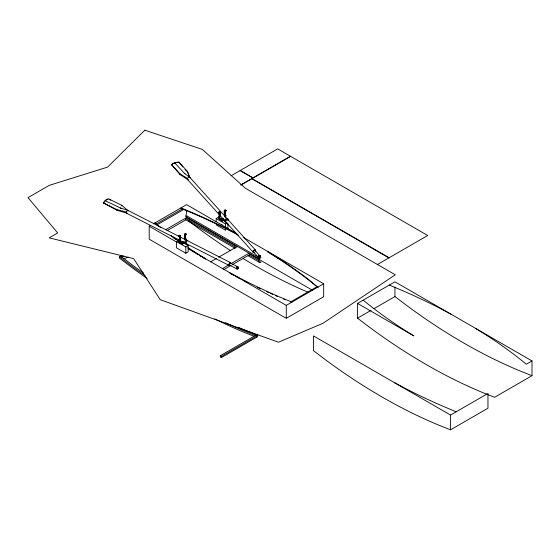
<?xml version="1.0" encoding="UTF-8"?>
<svg xmlns="http://www.w3.org/2000/svg" width="560" height="560" viewBox="0 0 560 560"><rect width="100%" height="100%" fill="white"/><g stroke="black" fill="none" stroke-linecap="round" stroke-linejoin="round"><path stroke-width="0.84" d="M259.469 257.355L259.826 256.97A1.127 0.728 6.2 0 0 259.931 256.018L255.171 250.453M237.692 268.086L237.909 268.422A1.127 1.015 85 0 1 236.607 268.716L236.649 267.491L237.601 266.812M237.699 267.463A1.127 0.497 15.3 0 1 238.119 268.142L237.874 268.401L238.105 268.002A1.127 1.001 -25 0 0 237.713 266.868M188.475 179.732A1.575 0.973 -42.1 0 1 187.46 179.417L179.977 174.503L171.5 164.605A10.57 6.748 5.6 0 1 178.871 162.078L187.418 171.353L190.022 177.688M171.465 164.885A10.57 6.93 6.8 0 1 174.041 163.296L174.692 162.806L184.863 173.796M182.812 166.845L178.871 162.078M179.977 174.503L180.047 173.88L171.5 164.605M187.418 171.353L189.357 177.037M126.987 213.08A1.575 0.602 -63 0 1 126.35 213.01L116.886 210.245L103.614 203.007A10.57 6.664 6.2 0 1 108.493 198.758L121.835 205.373L128.093 210.672M116.886 210.245L116.963 209.615L103.614 203.007M121.758 206.003L121.835 205.373M259.63 257.173L259.553 257.229A1.127 0.679 84 0 1 258.664 257.236C257.138 257.068 258.965 254.723 259.854 255.64A1.127 0.882 -34.5 0 1 259.805 256.886L259.749 257.117A1.127 0.378 31.7 0 0 259.763 256.48L259.931 256.018M184.107 242.2A2.982 2.107 -43.1 0 1 182.63 243.019A2.982 2.107 -43.1 0 1 180.033 241.003A14.273 10.066 -43.1 0 0 180.6 236.215A0.826 0.588 -43.1 0 0 179.816 235.865A0.826 0.588 -43.1 0 0 179.158 236.803L178.619 236.236L179.354 236.005A13.454 9.492 -43.1 0 1 178.801 240.744A3.451 2.436 -43.1 0 0 179.9 243.068M179.158 236.803L179.893 236.579A13.454 9.492 -43.1 0 1 179.333 241.318A3.451 2.436 -43.1 0 0 182.616 243.509L182.833 243.068M223.587 218.827A2.982 2.107 -43.1 0 1 222.453 219.38A2.982 2.107 -43.1 0 1 219.856 217.357A14.273 10.066 -43.1 0 0 220.423 212.569A0.826 0.588 -43.1 0 0 219.639 212.219A0.826 0.588 -43.1 0 0 218.981 213.164L218.449 212.59L219.177 212.366A13.454 9.492 -43.1 0 1 218.624 217.098A3.451 2.436 -43.1 0 0 220.528 219.576M218.981 213.164L219.716 212.933A13.454 9.492 -43.1 0 1 219.156 217.672A3.451 2.436 -43.1 0 0 222.446 219.863A3.451 2.436 -43.1 0 0 223.825 219.296M259.875 256.249A1.127 0.574 20.3 0 1 259.812 257.019L259.553 257.229A1.127 0.798 -79.5 0 1 258.433 257.25M259.763 256.48L259.784 256.928A1.127 0.833 -12 0 0 259.924 255.808M236.607 268.716L236.908 268.555A1.127 0.756 48.9 0 0 237.972 268.387L238.007 268.352A1.127 0.546 40.2 0 1 237.398 268.534M225.162 210.245L226.233 210.917A0.826 0.588 -43.1 0 0 225.603 210.371A0.826 0.588 -43.1 0 0 224.791 211.218A14.273 10.066 -43.1 0 0 225.169 215.712A2.982 2.107 -43.1 0 1 224.959 217.175M231.084 175.77L277.669 148.876L427.707 235.501L377.279 264.614M323.673 296.723L286.265 318.318L149.205 239.19L149.205 226.233L150.612 225.421M153.426 223.797L186.613 204.638L236.117 233.219M155.827 224.217L182.336 208.908M157.108 224.833L184.044 209.279M240.87 184.877L252.847 177.968L240.065 170.59M290.451 156.254L253.043 177.856L240.261 170.478M240.947 185.059L251.867 178.752L388.927 257.887M290.647 156.366L252.063 178.64L389.123 257.775M165.662 229.684L186.613 217.588L237.349 246.883M147.14 278.46A572.481 330.526 60 0 1 130.788 266.721L119.49 258.146L119.49 256.795L120.666 256.116L131.957 264.684A572.481 330.526 60 0 0 143.325 272.93M167.16 230.622L185.864 219.828M176.435 241.507L178.78 240.156L188.153 245.567L188.153 251.881L185.815 253.239L176.435 247.821L176.435 241.507L185.815 246.918L188.153 245.567M216.188 221.711L216.188 218.554L218.533 217.203M216.188 218.554L225.568 223.972L227.325 222.957M210.49 261.933L216.454 258.489M218.694 257.194L237.349 246.428M222.208 268.702L228.921 264.824M231.161 263.536L249.067 253.197M223.699 269.647L231.161 265.335M232.652 264.474L250.243 254.324M185.444 215.11L259.833 258.055L261.002 257.383M248.094 255.787L259.833 262.57L261.002 261.891M290.542 301.994L317.051 286.692M188.153 248.724L286.265 305.368L323.673 283.766L323.673 296.268M220.311 355.705L255.381 335.461L256.55 336.133L221.487 356.384L220.311 355.705L220.311 357.056L221.487 357.525L257.726 336.602L257.726 335.244L246.428 330.778A573.258 330.974 60 0 1 238.105 327.236M225.526 322.742A573.258 330.974 60 0 0 245.259 331.457L256.55 335.923L257.726 335.244M357.532 303.408L394.94 281.806L532 360.941L532 375.697L494.592 397.292L483.294 392.826A573.258 330.974 60 0 1 426.062 364.455L414.554 357.63A572.481 330.526 60 0 1 368.823 326.739L357.532 318.164L357.532 303.408L413.784 335.888L403.522 329.434A571.473 329.938 0 0 1 372.68 307.699L363.16 300.153M357.532 318.164L370.993 310.387M373.989 308.658L394.94 296.562L394.94 287.014M532 360.941L526.365 364.196L516.852 356.643A571.473 329.938 0 0 0 486.01 334.915L475.748 328.461M450.548 415.058L487.956 393.456L487.956 408.212L450.548 429.814L439.257 425.341A573.258 330.974 60 0 1 382.018 396.97L370.517 390.152A572.481 330.526 60 0 1 324.779 359.254L313.488 350.679L313.488 335.923L450.548 415.058L450.548 429.814M223.055 218.253A2.982 2.107 -43.1 0 1 221.921 218.806L221.151 218.96A2.982 2.107 -43.1 0 1 219.877 218.61M183.575 241.626A2.982 2.107 -43.1 0 1 182.091 242.452L181.328 242.606A2.982 2.107 -43.1 0 1 179.459 241.15M258.664 257.236L258.902 257.18A1.127 0.504 71.1 0 0 259.602 257.215M185.514 233.8L186.41 234.556L185.675 234.787A13.454 9.492 -43.1 0 0 186.039 239.239A3.451 2.436 -43.1 0 1 185.913 240.555M236.747 268.667A1.127 0.917 62.2 0 0 237.944 268.415L237.818 268.401A1.127 0.714 7.1 0 1 236.39 268.247M237.734 268.387L237.818 268.401A1.127 0.889 -4.8 0 1 236.383 268.45M116.963 209.615L126.441 212.114A1.575 0.602 -63 0 1 127.33 210.63A1.575 0.602 -63 0 1 128.079 210.602L128.114 210.847M120.344 207.991L127.848 210.378M532 375.697L520.709 371.224A573.258 330.974 60 0 1 463.47 342.853L451.969 336.035A572.481 330.526 60 0 1 406.231 305.137L394.94 296.562M253.827 336.196L245.259 332.808A573.258 330.974 60 0 1 214.837 318.899M389.305 285.061L402.374 290.556A571.473 329.938 0 0 1 440.02 308.364L451.192 314.286M283.619 299.089L285.222 299.761M456.183 411.803L443.114 406.308A571.473 329.938 0 0 1 405.468 388.5L394.296 382.578M221.781 219.793L222.558 219.814L222.572 219.359M121.135 208.32L105.245 200.76A10.57 6.776 8 0 1 106.687 199.78M236.796 267.239L237.951 268.107M236.649 267.491L237.923 268.163L236.53 267.75M127.988 210.441L179.228 236.53M180.782 237.321L230.468 262.619M230.209 262.997L237.524 266.721A1.127 1.043 -58.9 0 1 238.105 268.002L237.713 267.778M229.18 264.964L236.502 268.688A1.127 1.043 -58.9 0 0 237.888 268.415M126.441 213.171L228.921 265.342M109.193 199.43L110.67 200.2M237.055 234.031L231.7 231.189A571.473 329.938 0 0 0 194.054 213.381L180.978 207.893L180.978 208.341L194.054 213.836A571.473 329.938 0 0 1 231.7 231.644L238.581 235.291M233.527 275.205L230.013 273.343L230.013 272.888L241.178 278.817A571.473 329.938 0 0 0 278.824 296.618L291.893 302.113L291.893 302.568M235.823 276.423L238.882 278.047M219.975 218.036L225.029 220.948M243.607 237.545L323.673 283.766M216.188 224.868L225.568 230.286L225.568 223.972M185.444 216.461L258.657 258.734M249.466 253.876L259.308 259.56M260.82 260.435L312.312 290.164M185.444 218.267L235.844 247.366M249.067 255.003L258.657 260.54M185.444 219.618L235.263 248.381M149.205 226.233L176.918 242.242M243.642 258.86L255.143 265.692A573.258 330.974 60 0 0 308.595 292.474M180.047 173.88L187.516 178.514L187.432 179.34L187.516 178.514A1.575 0.973 -42.1 0 1 188.804 177.324A1.575 0.973 -42.1 0 1 189.994 177.583L190.064 177.842M277.683 257.74L267.421 251.293L267.421 251.741L277.683 258.188M195.895 253.155L198.009 254.485M199.409 255.367L200.816 256.249M202.223 257.131L205.457 259.161L205.457 258.713L195.195 252.266A571.473 329.938 0 0 1 188.055 247.562M259.497 256.956L258.391 255.969M184.576 173.432L189.833 177.38L255.416 250.033M188.398 220.745L197.911 227.962A572.481 330.526 60 0 0 230.72 250.74M119.49 256.795L130.788 265.363A572.481 330.526 60 0 0 145.005 275.618M160.958 227.836L154.833 222.985L158.921 226.674M225.694 210.343A0.826 0.588 -43.1 0 0 225.071 209.804A0.826 0.588 -43.1 0 0 224.259 210.644L224.791 211.218M225.33 215.019L225.862 215.593A3.451 2.436 -43.1 0 1 225.554 217.364M224.259 210.644A14.273 10.066 -43.1 0 0 224.637 215.138L225.169 215.712M218.449 212.59A0.826 0.588 -43.1 0 1 219.107 211.652A0.826 0.588 -43.1 0 1 219.891 211.995L220.423 212.569M219.177 212.366L219.716 212.933M221.921 218.806L222.453 219.38M218.624 217.098L219.156 217.672M185.871 233.989A0.826 0.588 -43.1 0 0 185.241 233.443A0.826 0.588 -43.1 0 0 184.436 234.29L184.968 234.864A14.273 10.066 -43.1 0 0 185.346 239.358A2.982 2.107 -43.1 0 1 185.353 240.065M185.507 238.665L186.039 239.239M184.436 234.29A14.273 10.066 -43.1 0 0 184.814 238.784L185.346 239.358M178.619 236.236A0.826 0.588 -43.1 0 1 179.277 235.291A0.826 0.588 -43.1 0 1 180.068 235.641L180.6 236.215M179.354 236.005L179.893 236.579M182.091 242.452L182.63 243.019M179.494 240.429L180.033 241.003M178.801 240.744L179.333 241.318M258.839 255.612L259.588 256.879M258.601 255.773L259.539 256.914M253.449 251.853L258.132 257.04A1.127 0.882 -34.5 0 0 259.42 257.201A1.127 0.833 -12 0 1 258.041 256.879M187.621 179.62L253.204 252.266M185.08 169.414L186.788 171.332M181.818 243.292L182.616 243.509A3.451 2.436 -43.1 0 0 184.828 242.277M226.212 210.84L225.498 211.141A13.454 9.492 -43.1 0 0 225.862 215.593M121.821 257.229L121.198 256.137L122.577 256.207A37.653 21.735 -60 0 0 123.893 256.137M286.265 305.368L286.265 317.87M259.833 258.055L259.833 262.57M258.657 257.383L258.657 261.891M256.55 335.923L256.55 337.274M227.913 223.405L227.913 228.935M221.487 356.384L221.487 357.525M186.613 210.434L186.613 214.431M186.613 216.384L186.613 217.588M185.815 246.918L185.815 253.239M128.226 257.201A37.611 21.714 -60 0 1 123.326 258.58M237.118 266.854A1.127 0.756 48.9 0 1 238.021 268.03M237.279 266.742A1.127 0.917 62.2 0 1 238.056 268.002A1.127 0.889 -4.8 0 0 237.755 267.022M103.579 203.287A10.57 6.776 8 0 1 104.846 201.138M107.24 199.5A10.57 6.776 8 0 1 107.835 199.255M236.957 267.022A1.127 0.546 40.2 0 1 237.986 268.065M237.874 268.401A1.127 1.001 -25 0 1 236.425 268.604M237.412 266.7A1.127 1.015 85 0 1 238.084 267.995M229.929 264.754A1.575 0.602 -63 0 1 228.802 265.034A1.575 0.602 -63 0 1 229.768 262.843A1.575 0.602 -63 0 1 230.559 263.326M237.748 267.218A1.127 0.714 7.1 0 1 238.133 268.093M229.754 264.663A1.113 0.427 -63 0 1 229.061 264.663A1.113 0.427 -63 0 1 229.747 263.179A1.113 0.427 -63 0 1 230.314 263.438M237.874 268.275A1.127 0.497 15.3 0 1 236.439 268.009M185.472 243.25A1.981 0.756 -63 0 1 184.653 242.606A1.981 0.756 -63 0 1 185.857 240.219A1.981 0.756 -63 0 1 186.886 240.443M186.676 243.446A1.981 0.756 -63 0 1 185.556 243.327A1.981 0.756 -63 0 1 186.676 240.786A1.981 0.756 -63 0 1 187.796 240.905M186.179 243.068A1.113 0.427 -63 0 1 186.158 242.263A1.113 0.427 -63 0 1 186.795 241.234M184.814 238.784A2.982 2.107 -43.1 0 1 184.737 239.869M184.968 234.864A0.826 0.588 -43.1 0 1 185.78 234.017A0.826 0.588 -43.1 0 1 186.41 234.556M180.068 235.641A14.273 10.066 -43.1 0 1 180.117 236.789M180.075 237.58A14.273 10.066 -43.1 0 1 180.033 237.979M183.015 242.62A3.451 2.436 -43.1 0 1 182.546 242.809M185.213 237.636A13.454 9.492 -43.1 0 1 185.094 236.915M224.637 215.138A2.982 2.107 -43.1 0 1 224.42 216.601M222.376 219.163A3.451 2.436 -43.1 0 1 221.907 219.289M224.973 213.633A13.454 9.492 -43.1 0 1 224.847 212.142M219.891 211.995A14.273 10.066 -43.1 0 1 219.919 212.373M259.084 255.479A1.127 0.504 71.1 0 1 259.644 256.844M259.329 255.423A1.127 0.679 84 0 1 259.7 256.83A1.127 0.798 -79.5 0 0 259.546 255.451M174.657 163.065A10.57 6.93 6.8 0 1 175.308 162.862M175.98 162.694A10.57 6.93 6.8 0 1 178.843 162.358M259.448 257.005A1.127 0.378 31.7 0 1 258.209 256.193M259.721 255.514A1.127 0.875 -58.5 0 1 259.777 256.865M259.455 257.229A1.127 0.875 -58.5 0 1 258.251 257.18M258.09 256.438A1.127 0.574 20.3 0 0 259.42 257.061L259.434 257.061A1.127 0.728 6.2 0 1 258.034 256.669M254.408 252.252A1.575 0.973 -42.1 0 1 252.973 251.601A1.575 0.973 -42.1 0 1 254.674 249.893A1.575 0.973 -42.1 0 1 255.514 251.132M253.974 252.049A1.113 0.686 -42.1 0 1 253.428 251.244A1.113 0.686 -42.1 0 1 254.639 250.257A1.113 0.686 -42.1 0 1 255.192 251.055M225.449 221.648A1.981 1.218 -42.1 0 1 224.609 220.199A1.981 1.218 -42.1 0 1 226.639 218.463A1.981 1.218 -42.1 0 1 227.836 219.604M226.457 222.236A1.981 1.218 -42.1 0 1 225.148 220.99A1.981 1.218 -42.1 0 1 227.36 219.086A1.981 1.218 -42.1 0 1 228.284 220.668M227.647 219.961A1.113 0.686 -42.1 0 1 227.731 220.339M225.932 221.361A1.113 0.686 -42.1 0 1 225.904 220.759M226.191 220.297A1.113 0.686 -42.1 0 1 226.632 219.933M226.877 219.821A1.113 0.686 -42.1 0 1 227.339 219.772M182.847 242.984A1.106 0.637 0 0 1 183.295 243.81A1.106 0.637 0 0 1 181.916 244.139A1.106 0.637 0 0 1 181.23 243.376M277.683 258.188A571.473 329.938 0 0 1 308.525 279.923L318.038 287.469L308.525 279.475A571.473 329.938 0 0 0 277.683 257.74M222.6 220.031A1.106 0.637 0 0 1 222.761 221.074A1.106 0.637 0 0 1 221.011 220.801A1.106 0.637 0 0 1 222.054 219.947M222.054 224.378A1.106 0.637 0 0 1 221.501 224.294M178.332 240.849A571.473 329.938 0 0 1 170.919 235.48M194.474 252.252A571.473 329.938 0 0 1 191.604 250.376M189.469 248.962A571.473 329.938 0 0 1 188.055 248.01M175.609 239.358A571.473 329.938 0 0 1 172.921 237.405M277.305 296.408A571.473 329.938 0 0 1 275.786 295.743M272.755 294.406A571.473 329.938 0 0 1 270.501 293.391M268.996 292.719A571.473 329.938 0 0 1 266.749 291.697M260.477 288.778A571.473 329.938 0 0 1 257.341 287.294M246.512 281.981A571.473 329.938 0 0 1 244.979 281.211M126.35 212.464L126.35 213.01L126.441 212.114L126.35 212.464M144.823 130.186L107.625 167.09L49.322 185.325L28 197.638L57.687 232.953L49.21 237.853L133.686 258.65L160.223 299.691L278.446 342.23L323.071 323.239L395.276 274.785L245.343 188.223L202.37 149.422L144.823 130.186"/></g></svg>
